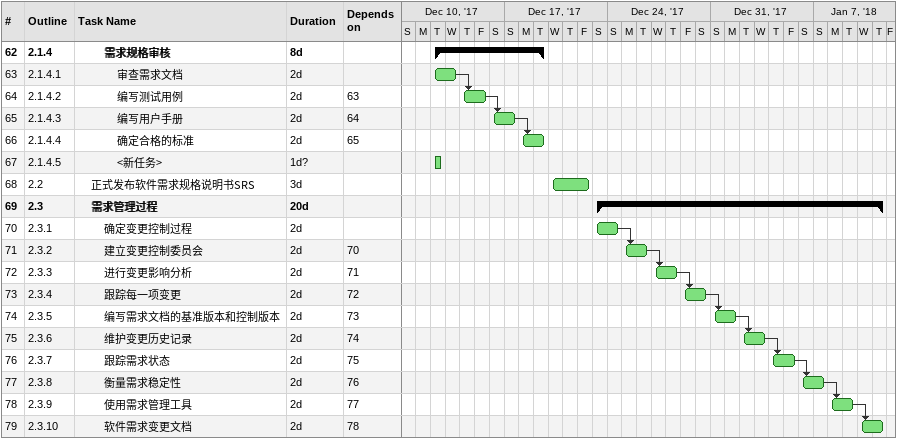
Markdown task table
| ID | WBS | Task | Duration | Start | Finish | Predecessors |
|---|---|---|---|---|---|---|
| 62 | 2.1.4 | **需求规格审核** | 8d | 2017-12-12 | 2017-12-19 |  |
| 63 | 2.1.4.1 | 审查需求文档 | 2d | 2017-12-12 | 2017-12-13 |  |
| 64 | 2.1.4.2 | 编写测试用例 | 2d | 2017-12-14 | 2017-12-15 | 63 |
| 65 | 2.1.4.3 | 编写用户手册 | 2d | 2017-12-16 | 2017-12-17 | 64 |
| 66 | 2.1.4.4 | 确定合格的标准 | 2d | 2017-12-18 | 2017-12-19 | 65 |
| 67 | 2.1.4.5 | <新任务> | 1d? | 2017-12-12 | 2017-12-12 |  |
| 68 | 2.2 | 正式发布软件需求规格说明书SRS | 3d | 2017-12-20 | 2017-12-22 |  |
| 69 | 2.3 | **需求管理过程** | 20d | 2017-12-23 | 2018-01-11 |  |
| 70 | 2.3.1 | 确定变更控制过程 | 2d | 2017-12-23 | 2017-12-24 |  |
| 71 | 2.3.2 | 建立变更控制委员会 | 2d | 2017-12-25 | 2017-12-26 | 70 |
| 72 | 2.3.3 | 进行变更影响分析 | 2d | 2017-12-27 | 2017-12-28 | 71 |
| 73 | 2.3.4 | 跟踪每一项变更 | 2d | 2017-12-29 | 2017-12-30 | 72 |
| 74 | 2.3.5 | 编写需求文档的基准版本和控制版本 | 2d | 2017-12-31 | 2018-01-01 | 73 |
| 75 | 2.3.6 | 维护变更历史记录 | 2d | 2018-01-02 | 2018-01-03 | 74 |
| 76 | 2.3.7 | 跟踪需求状态 | 2d | 2018-01-04 | 2018-01-05 | 75 |
| 77 | 2.3.8 | 衡量需求稳定性 | 2d | 2018-01-06 | 2018-01-07 | 76 |
| 78 | 2.3.9 | 使用需求管理工具 | 2d | 2018-01-08 | 2018-01-09 | 77 |
| 79 | 2.3.10 | 软件需求变更文档 | 2d | 2018-01-10 | 2018-01-11 | 78 |
